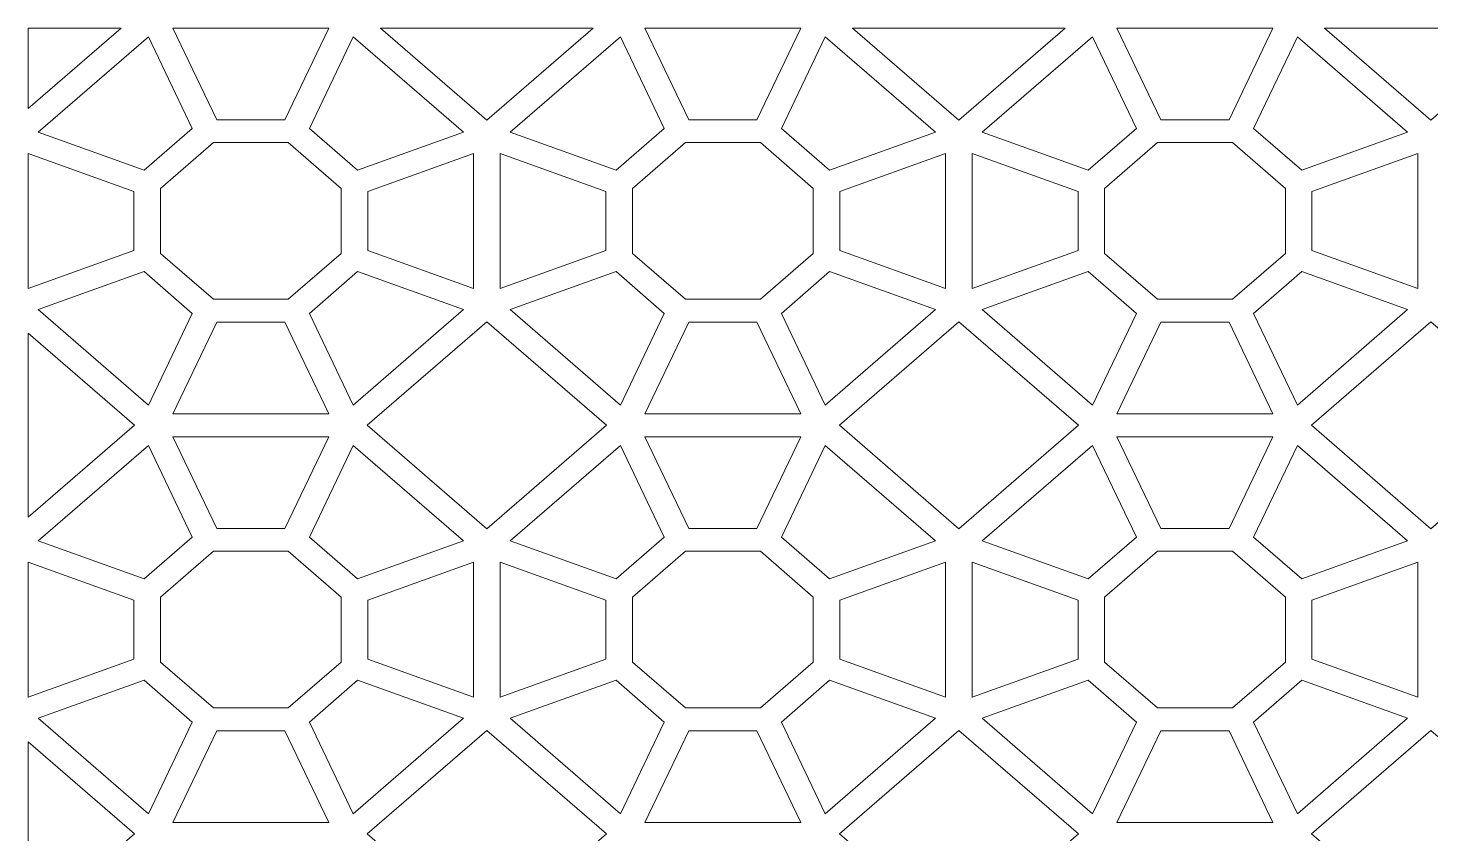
# Model space of a CAD drawing. Header units: millimetres. Extents: x -1200 to 1200, y -590 to 590.
# Drawn here: x -1200 to -173, y 0 to 590 of the extents above; entities that cross this region are included whole.
import ezdxf

# ---------------------------------------------------------------- set-up
doc = ezdxf.new("R2010")
doc.units = ezdxf.units.MM
doc.header["$MEASUREMENT"] = 0
doc.layers.add('Layer 1', color=7, linetype='Continuous')

msp = doc.modelspace()

# ---------------------------------------------------------------- linework, layer by layer
at = {"layer": 'Layer 1', "color": 250, "lineweight": 20}
for points, knots in [([(-1200.0434, 531.002), (-1200.0434, 531.002), (-1200.0434, 589.9751), (-1200.0434, 589.9751), (-1200.0434, 589.9751), (-1131.9185, 589.9751), (-1131.9185, 589.9751), (-1131.9185, 589.9751), (-1200.0434, 531.002), (-1200.0434, 531.002)], [0, 0, 0, 0, 0.333333333, 0.333333333, 0.333333333, 0.666666667, 0.666666667, 0.666666667, 1, 1, 1, 1]), ([(-1061.8854, 522.8757), (-1061.8854, 522.8757), (-1093.992, 589.9751), (-1093.992, 589.9751), (-1093.992, 589.9751), (-979.8546, 589.9751), (-979.8546, 589.9751), (-979.8546, 589.9751), (-1011.9611, 522.8774), (-1011.9611, 522.8774), (-1011.9611, 522.8774), (-1061.8854, 522.8757), (-1061.8854, 522.8757)], [0, 0, 0, 0, 0.25, 0.25, 0.25, 0.5, 0.5, 0.5, 0.75, 0.75, 0.75, 1, 1, 1, 1]), ([(-941.9339, 589.9751), (-941.9339, 589.9751), (-786.2909, 589.9751), (-786.2909, 589.9751), (-786.2909, 589.9751), (-864.1124, 522.608), (-864.1124, 522.608), (-864.1124, 522.608), (-941.9339, 589.9751), (-941.9339, 589.9751)], [0, 0, 0, 0, 0.333333333, 0.333333333, 0.333333333, 0.666666667, 0.666666667, 0.666666667, 1, 1, 1, 1]), ([(-666.3403, 522.8757), (-666.3403, 522.8757), (-634.2327, 589.9751), (-634.2327, 589.9751), (-634.2327, 589.9751), (-748.3711, 589.9751), (-748.3711, 589.9751), (-748.3711, 589.9751), (-716.2636, 522.8774), (-716.2636, 522.8774), (-716.2636, 522.8774), (-666.3403, 522.8757), (-666.3403, 522.8757)], [0, 0, 0, 0, 0.25, 0.25, 0.25, 0.5, 0.5, 0.5, 0.75, 0.75, 0.75, 1, 1, 1, 1]), ([(-596.3062, 589.9751), (-596.3062, 589.9751), (-440.6632, 589.9751), (-440.6632, 589.9751), (-440.6632, 589.9751), (-518.4848, 522.608), (-518.4848, 522.608), (-518.4848, 522.608), (-596.3062, 589.9751), (-596.3062, 589.9751)], [0, 0, 0, 0, 0.333333333, 0.333333333, 0.333333333, 0.666666667, 0.666666667, 0.666666667, 1, 1, 1, 1]), ([(-370.6301, 522.8757), (-370.6301, 522.8757), (-402.7367, 589.9751), (-402.7367, 589.9751), (-402.7367, 589.9751), (-288.5994, 589.9751), (-288.5994, 589.9751), (-288.5994, 589.9751), (-320.705, 522.8774), (-320.705, 522.8774), (-320.705, 522.8774), (-370.6301, 522.8757), (-370.6301, 522.8757)], [0, 0, 0, 0, 0.25, 0.25, 0.25, 0.5, 0.5, 0.5, 0.75, 0.75, 0.75, 1, 1, 1, 1]), ([(-250.6786, 589.9751), (-250.6786, 589.9751), (-95.0357, 589.9751), (-95.0357, 589.9751), (-95.0357, 589.9751), (-172.8572, 522.608), (-172.8572, 522.608), (-172.8572, 522.608), (-250.6786, 589.9751), (-250.6786, 589.9751)], [0, 0, 0, 0, 0.333333333, 0.333333333, 0.333333333, 0.666666667, 0.666666667, 0.666666667, 1, 1, 1, 1]), ([(-1115.1064, 485.8941), (-1115.1064, 485.8941), (-1192.6186, 513.6876), (-1192.6186, 513.6876), (-1192.6186, 513.6876), (-1111.9104, 583.5537), (-1111.9104, 583.5537), (-1111.9104, 583.5537), (-1079.8038, 516.4551), (-1079.8038, 516.4551), (-1079.8038, 516.4551), (-1115.1064, 485.8941), (-1115.1064, 485.8941)], [0, 0, 0, 0, 0.25, 0.25, 0.25, 0.5, 0.5, 0.5, 0.75, 0.75, 0.75, 1, 1, 1, 1]), ([(-994.0447, 516.45), (-994.0447, 516.45), (-961.9381, 583.5503), (-961.9381, 583.5503), (-961.9381, 583.5503), (-881.2289, 513.6834), (-881.2289, 513.6834), (-881.2289, 513.6834), (-958.7401, 485.8907), (-958.7401, 485.8907), (-958.7401, 485.8907), (-994.0447, 516.45), (-994.0447, 516.45)], [0, 0, 0, 0, 0.25, 0.25, 0.25, 0.5, 0.5, 0.5, 0.75, 0.75, 0.75, 1, 1, 1, 1]), ([(-734.1791, 516.45), (-734.1791, 516.45), (-766.2857, 583.5503), (-766.2857, 583.5503), (-766.2857, 583.5503), (-846.9958, 513.6834), (-846.9958, 513.6834), (-846.9958, 513.6834), (-769.4837, 485.8907), (-769.4837, 485.8907), (-769.4837, 485.8907), (-734.1791, 516.45), (-734.1791, 516.45)], [0, 0, 0, 0, 0.25, 0.25, 0.25, 0.5, 0.5, 0.5, 0.75, 0.75, 0.75, 1, 1, 1, 1]), ([(-613.1173, 485.8941), (-613.1173, 485.8941), (-535.6061, 513.6876), (-535.6061, 513.6876), (-535.6061, 513.6876), (-616.3143, 583.5537), (-616.3143, 583.5537), (-616.3143, 583.5537), (-648.42, 516.4551), (-648.42, 516.4551), (-648.42, 516.4551), (-613.1173, 485.8941), (-613.1173, 485.8941)], [0, 0, 0, 0, 0.25, 0.25, 0.25, 0.5, 0.5, 0.5, 0.75, 0.75, 0.75, 1, 1, 1, 1]), ([(-423.8512, 485.8941), (-423.8512, 485.8941), (-501.3634, 513.6876), (-501.3634, 513.6876), (-501.3634, 513.6876), (-420.6552, 583.5537), (-420.6552, 583.5537), (-420.6552, 583.5537), (-388.5486, 516.4551), (-388.5486, 516.4551), (-388.5486, 516.4551), (-423.8512, 485.8941), (-423.8512, 485.8941)], [0, 0, 0, 0, 0.25, 0.25, 0.25, 0.5, 0.5, 0.5, 0.75, 0.75, 0.75, 1, 1, 1, 1]), ([(-302.7894, 516.45), (-302.7894, 516.45), (-270.6828, 583.5503), (-270.6828, 583.5503), (-270.6828, 583.5503), (-189.9737, 513.6834), (-189.9737, 513.6834), (-189.9737, 513.6834), (-267.4849, 485.8907), (-267.4849, 485.8907), (-267.4849, 485.8907), (-302.7894, 516.45), (-302.7894, 516.45)], [0, 0, 0, 0, 0.25, 0.25, 0.25, 0.5, 0.5, 0.5, 0.75, 0.75, 0.75, 1, 1, 1, 1]), ([(-1103.1407, 472.5106), (-1103.1407, 472.5106), (-1103.1388, 425.0272), (-1103.1388, 425.0272), (-1103.1388, 425.0272), (-1064.3522, 391.4511), (-1064.3522, 391.4511), (-1064.3522, 391.4511), (-1009.4982, 391.4527), (-1009.4982, 391.4527), (-1009.4982, 391.4527), (-970.7126, 425.0289), (-970.7126, 425.0289), (-970.7126, 425.0289), (-970.7145, 472.514), (-970.7145, 472.514), (-970.7145, 472.514), (-1009.5021, 506.0893), (-1009.5021, 506.0893), (-1009.5021, 506.0893), (-1064.3541, 506.0876), (-1064.3541, 506.0876), (-1064.3541, 506.0876), (-1103.1407, 472.5106), (-1103.1407, 472.5106)], [0, 0, 0, 0, 0.125, 0.125, 0.125, 0.25, 0.25, 0.25, 0.375, 0.375, 0.375, 0.5, 0.5, 0.5, 0.625, 0.625, 0.625, 0.75, 0.75, 0.75, 0.875, 0.875, 0.875, 1, 1, 1, 1]), ([(-625.084, 472.5106), (-625.084, 472.5106), (-625.0869, 425.0272), (-625.0869, 425.0272), (-625.0869, 425.0272), (-663.8726, 391.4511), (-663.8726, 391.4511), (-663.8726, 391.4511), (-718.7265, 391.4527), (-718.7265, 391.4527), (-718.7265, 391.4527), (-757.5112, 425.0289), (-757.5112, 425.0289), (-757.5112, 425.0289), (-757.5102, 472.514), (-757.5102, 472.514), (-757.5102, 472.514), (-718.7217, 506.0893), (-718.7217, 506.0893), (-718.7217, 506.0893), (-663.8706, 506.0876), (-663.8706, 506.0876), (-663.8706, 506.0876), (-625.084, 472.5106), (-625.084, 472.5106)], [0, 0, 0, 0, 0.125, 0.125, 0.125, 0.25, 0.25, 0.25, 0.375, 0.375, 0.375, 0.5, 0.5, 0.5, 0.625, 0.625, 0.625, 0.75, 0.75, 0.75, 0.875, 0.875, 0.875, 1, 1, 1, 1]), ([(-411.8855, 472.5106), (-411.8855, 472.5106), (-411.8836, 425.0272), (-411.8836, 425.0272), (-411.8836, 425.0272), (-373.097, 391.4511), (-373.097, 391.4511), (-373.097, 391.4511), (-318.243, 391.4527), (-318.243, 391.4527), (-318.243, 391.4527), (-279.4573, 425.0289), (-279.4573, 425.0289), (-279.4573, 425.0289), (-279.4593, 472.514), (-279.4593, 472.514), (-279.4593, 472.514), (-318.2469, 506.0893), (-318.2469, 506.0893), (-318.2469, 506.0893), (-373.0989, 506.0876), (-373.0989, 506.0876), (-373.0989, 506.0876), (-411.8855, 472.5106), (-411.8855, 472.5106)], [0, 0, 0, 0, 0.125, 0.125, 0.125, 0.25, 0.25, 0.25, 0.375, 0.375, 0.375, 0.5, 0.5, 0.5, 0.625, 0.625, 0.625, 0.75, 0.75, 0.75, 0.875, 0.875, 0.875, 1, 1, 1, 1]), ([(-1200.0434, 498.1796), (-1200.0434, 498.1796), (-1122.5341, 470.3869), (-1122.5341, 470.3869), (-1122.5341, 470.3869), (-1122.5322, 427.1601), (-1122.5322, 427.1601), (-1122.5322, 427.1601), (-1200.0434, 399.3666), (-1200.0434, 399.3666), (-1200.0434, 399.3666), (-1200.0434, 498.1796), (-1200.0434, 498.1796)], [0, 0, 0, 0, 0.25, 0.25, 0.25, 0.5, 0.5, 0.5, 0.75, 0.75, 0.75, 1, 1, 1, 1]), ([(-951.3212, 470.3793), (-951.3212, 470.3793), (-873.809, 498.1721), (-873.809, 498.1721), (-873.809, 498.1721), (-873.809, 399.3725), (-873.809, 399.3725), (-873.809, 399.3725), (-951.3192, 427.166), (-951.3192, 427.166), (-951.3192, 427.166), (-951.3212, 470.3793), (-951.3212, 470.3793)], [0, 0, 0, 0, 0.25, 0.25, 0.25, 0.5, 0.5, 0.5, 0.75, 0.75, 0.75, 1, 1, 1, 1]), ([(-776.9036, 470.3793), (-776.9036, 470.3793), (-854.4157, 498.1721), (-854.4157, 498.1721), (-854.4157, 498.1721), (-854.4157, 399.3725), (-854.4157, 399.3725), (-854.4157, 399.3725), (-776.9045, 427.166), (-776.9045, 427.166), (-776.9045, 427.166), (-776.9036, 470.3793), (-776.9036, 470.3793)], [0, 0, 0, 0, 0.25, 0.25, 0.25, 0.5, 0.5, 0.5, 0.75, 0.75, 0.75, 1, 1, 1, 1]), ([(-528.1814, 498.1796), (-528.1814, 498.1796), (-528.1814, 399.3666), (-528.1814, 399.3666), (-528.1814, 399.3666), (-605.6926, 427.1601), (-605.6926, 427.1601), (-605.6926, 427.1601), (-605.6907, 470.3869), (-605.6907, 470.3869), (-605.6907, 470.3869), (-528.1814, 498.1796), (-528.1814, 498.1796)], [0, 0, 0, 0, 0.25, 0.25, 0.25, 0.5, 0.5, 0.5, 0.75, 0.75, 0.75, 1, 1, 1, 1]), ([(-508.7881, 498.1796), (-508.7881, 498.1796), (-431.2789, 470.3869), (-431.2789, 470.3869), (-431.2789, 470.3869), (-431.2769, 427.1601), (-431.2769, 427.1601), (-431.2769, 427.1601), (-508.7881, 399.3666), (-508.7881, 399.3666), (-508.7881, 399.3666), (-508.7881, 498.1796), (-508.7881, 498.1796)], [0, 0, 0, 0, 0.25, 0.25, 0.25, 0.5, 0.5, 0.5, 0.75, 0.75, 0.75, 1, 1, 1, 1]), ([(-260.0659, 470.3793), (-260.0659, 470.3793), (-182.5538, 498.1721), (-182.5538, 498.1721), (-182.5538, 498.1721), (-182.5538, 399.3725), (-182.5538, 399.3725), (-182.5538, 399.3725), (-260.0641, 427.166), (-260.0641, 427.166), (-260.0641, 427.166), (-260.0659, 470.3793), (-260.0659, 470.3793)], [0, 0, 0, 0, 0.25, 0.25, 0.25, 0.5, 0.5, 0.5, 0.75, 0.75, 0.75, 1, 1, 1, 1]), ([(-1079.8057, 381.0869), (-1079.8057, 381.0869), (-1111.9123, 313.9891), (-1111.9123, 313.9891), (-1111.9123, 313.9891), (-1192.6215, 383.8561), (-1192.6215, 383.8561), (-1192.6215, 383.8561), (-1115.1112, 411.6488), (-1115.1112, 411.6488), (-1115.1112, 411.6488), (-1079.8057, 381.0869), (-1079.8057, 381.0869)], [0, 0, 0, 0, 0.25, 0.25, 0.25, 0.5, 0.5, 0.5, 0.75, 0.75, 0.75, 1, 1, 1, 1]), ([(-958.7362, 411.6546), (-958.7362, 411.6546), (-881.225, 383.8611), (-881.225, 383.8611), (-881.225, 383.8611), (-961.9361, 313.9925), (-961.9361, 313.9925), (-961.9361, 313.9925), (-994.0427, 381.0903), (-994.0427, 381.0903), (-994.0427, 381.0903), (-958.7362, 411.6546), (-958.7362, 411.6546)], [0, 0, 0, 0, 0.25, 0.25, 0.25, 0.5, 0.5, 0.5, 0.75, 0.75, 0.75, 1, 1, 1, 1]), ([(-769.4895, 411.6546), (-769.4895, 411.6546), (-846.9987, 383.8611), (-846.9987, 383.8611), (-846.9987, 383.8611), (-766.2886, 313.9925), (-766.2886, 313.9925), (-766.2886, 313.9925), (-734.182, 381.0903), (-734.182, 381.0903), (-734.182, 381.0903), (-769.4895, 411.6546), (-769.4895, 411.6546)], [0, 0, 0, 0, 0.25, 0.25, 0.25, 0.5, 0.5, 0.5, 0.75, 0.75, 0.75, 1, 1, 1, 1]), ([(-648.418, 381.0869), (-648.418, 381.0869), (-616.3134, 313.9891), (-616.3134, 313.9891), (-616.3134, 313.9891), (-535.6052, 383.8561), (-535.6052, 383.8561), (-535.6052, 383.8561), (-613.1135, 411.6488), (-613.1135, 411.6488), (-613.1135, 411.6488), (-648.418, 381.0869), (-648.418, 381.0869)], [0, 0, 0, 0, 0.25, 0.25, 0.25, 0.5, 0.5, 0.5, 0.75, 0.75, 0.75, 1, 1, 1, 1]), ([(-388.5506, 381.0869), (-388.5506, 381.0869), (-420.6572, 313.9891), (-420.6572, 313.9891), (-420.6572, 313.9891), (-501.3663, 383.8561), (-501.3663, 383.8561), (-501.3663, 383.8561), (-423.8561, 411.6488), (-423.8561, 411.6488), (-423.8561, 411.6488), (-388.5506, 381.0869), (-388.5506, 381.0869)], [0, 0, 0, 0, 0.25, 0.25, 0.25, 0.5, 0.5, 0.5, 0.75, 0.75, 0.75, 1, 1, 1, 1]), ([(-267.481, 411.6546), (-267.481, 411.6546), (-189.9698, 383.8611), (-189.9698, 383.8611), (-189.9698, 383.8611), (-270.6809, 313.9925), (-270.6809, 313.9925), (-270.6809, 313.9925), (-302.7875, 381.0903), (-302.7875, 381.0903), (-302.7875, 381.0903), (-267.481, 411.6546), (-267.481, 411.6546)], [0, 0, 0, 0, 0.25, 0.25, 0.25, 0.5, 0.5, 0.5, 0.75, 0.75, 0.75, 1, 1, 1, 1]), ([(-1011.9593, 374.6646), (-1011.9593, 374.6646), (-979.8526, 307.566), (-979.8526, 307.566), (-979.8526, 307.566), (-1093.9939, 307.566), (-1093.9939, 307.566), (-1093.9939, 307.566), (-1061.8883, 374.6629), (-1061.8883, 374.6629), (-1061.8883, 374.6629), (-1011.9593, 374.6646), (-1011.9593, 374.6646)], [0, 0, 0, 0, 0.25, 0.25, 0.25, 0.5, 0.5, 0.5, 0.75, 0.75, 0.75, 1, 1, 1, 1]), ([(-776.5943, 299.172), (-776.5943, 299.172), (-864.1124, 374.9332), (-864.1124, 374.9332), (-864.1124, 374.9332), (-951.6305, 299.172), (-951.6305, 299.172), (-951.6305, 299.172), (-864.1124, 223.4107), (-864.1124, 223.4107), (-864.1124, 223.4107), (-776.5943, 299.172), (-776.5943, 299.172)], [0, 0, 0, 0, 0.25, 0.25, 0.25, 0.5, 0.5, 0.5, 0.75, 0.75, 0.75, 1, 1, 1, 1]), ([(-716.2655, 374.6646), (-716.2655, 374.6646), (-748.373, 307.566), (-748.373, 307.566), (-748.373, 307.566), (-634.2298, 307.566), (-634.2298, 307.566), (-634.2298, 307.566), (-666.3374, 374.6629), (-666.3374, 374.6629), (-666.3374, 374.6629), (-716.2655, 374.6646), (-716.2655, 374.6646)], [0, 0, 0, 0, 0.25, 0.25, 0.25, 0.5, 0.5, 0.5, 0.75, 0.75, 0.75, 1, 1, 1, 1]), ([(-518.4848, 374.9332), (-518.4848, 374.9332), (-430.9667, 299.172), (-430.9667, 299.172), (-430.9667, 299.172), (-518.4848, 223.4107), (-518.4848, 223.4107), (-518.4848, 223.4107), (-606.0029, 299.172), (-606.0029, 299.172), (-606.0029, 299.172), (-518.4848, 374.9332), (-518.4848, 374.9332)], [0, 0, 0, 0, 0.25, 0.25, 0.25, 0.5, 0.5, 0.5, 0.75, 0.75, 0.75, 1, 1, 1, 1]), ([(-320.704, 374.6646), (-320.704, 374.6646), (-288.5974, 307.566), (-288.5974, 307.566), (-288.5974, 307.566), (-402.7387, 307.566), (-402.7387, 307.566), (-402.7387, 307.566), (-370.6331, 374.6629), (-370.6331, 374.6629), (-370.6331, 374.6629), (-320.704, 374.6646), (-320.704, 374.6646)], [0, 0, 0, 0, 0.25, 0.25, 0.25, 0.5, 0.5, 0.5, 0.75, 0.75, 0.75, 1, 1, 1, 1]), ([(-85.339, 299.172), (-85.339, 299.172), (-172.8572, 374.9332), (-172.8572, 374.9332), (-172.8572, 374.9332), (-260.3753, 299.172), (-260.3753, 299.172), (-260.3753, 299.172), (-172.8572, 223.4107), (-172.8572, 223.4107), (-172.8572, 223.4107), (-85.339, 299.172), (-85.339, 299.172)], [0, 0, 0, 0, 0.25, 0.25, 0.25, 0.5, 0.5, 0.5, 0.75, 0.75, 0.75, 1, 1, 1, 1]), ([(-1200.0434, 231.8047), (-1200.0434, 231.8047), (-1200.0434, 366.5392), (-1200.0434, 366.5392), (-1200.0434, 366.5392), (-1122.2218, 299.172), (-1122.2218, 299.172), (-1122.2218, 299.172), (-1200.0434, 231.8047), (-1200.0434, 231.8047)], [0, 0, 0, 0, 0.333333333, 0.333333333, 0.333333333, 0.666666667, 0.666666667, 0.666666667, 1, 1, 1, 1]), ([(-1011.9593, 223.6793), (-1011.9593, 223.6793), (-979.8526, 290.778), (-979.8526, 290.778), (-979.8526, 290.778), (-1093.9939, 290.778), (-1093.9939, 290.778), (-1093.9939, 290.778), (-1061.8883, 223.681), (-1061.8883, 223.681), (-1061.8883, 223.681), (-1011.9593, 223.6793), (-1011.9593, 223.6793)], [0, 0, 0, 0, 0.25, 0.25, 0.25, 0.5, 0.5, 0.5, 0.75, 0.75, 0.75, 1, 1, 1, 1]), ([(-716.2655, 223.6793), (-716.2655, 223.6793), (-748.373, 290.778), (-748.373, 290.778), (-748.373, 290.778), (-634.2298, 290.778), (-634.2298, 290.778), (-634.2298, 290.778), (-666.3374, 223.681), (-666.3374, 223.681), (-666.3374, 223.681), (-716.2655, 223.6793), (-716.2655, 223.6793)], [0, 0, 0, 0, 0.25, 0.25, 0.25, 0.5, 0.5, 0.5, 0.75, 0.75, 0.75, 1, 1, 1, 1]), ([(-320.704, 223.6793), (-320.704, 223.6793), (-288.5974, 290.778), (-288.5974, 290.778), (-288.5974, 290.778), (-402.7387, 290.778), (-402.7387, 290.778), (-402.7387, 290.778), (-370.6331, 223.681), (-370.6331, 223.681), (-370.6331, 223.681), (-320.704, 223.6793), (-320.704, 223.6793)], [0, 0, 0, 0, 0.25, 0.25, 0.25, 0.5, 0.5, 0.5, 0.75, 0.75, 0.75, 1, 1, 1, 1]), ([(-1079.8057, 217.257), (-1079.8057, 217.257), (-1111.9123, 284.3548), (-1111.9123, 284.3548), (-1111.9123, 284.3548), (-1192.6215, 214.4878), (-1192.6215, 214.4878), (-1192.6215, 214.4878), (-1115.1112, 186.6951), (-1115.1112, 186.6951), (-1115.1112, 186.6951), (-1079.8057, 217.257), (-1079.8057, 217.257)], [0, 0, 0, 0, 0.25, 0.25, 0.25, 0.5, 0.5, 0.5, 0.75, 0.75, 0.75, 1, 1, 1, 1]), ([(-958.7362, 186.6893), (-958.7362, 186.6893), (-881.225, 214.4828), (-881.225, 214.4828), (-881.225, 214.4828), (-961.9361, 284.3514), (-961.9361, 284.3514), (-961.9361, 284.3514), (-994.0427, 217.2537), (-994.0427, 217.2537), (-994.0427, 217.2537), (-958.7362, 186.6893), (-958.7362, 186.6893)], [0, 0, 0, 0, 0.25, 0.25, 0.25, 0.5, 0.5, 0.5, 0.75, 0.75, 0.75, 1, 1, 1, 1]), ([(-769.4895, 186.6893), (-769.4895, 186.6893), (-846.9987, 214.4828), (-846.9987, 214.4828), (-846.9987, 214.4828), (-766.2886, 284.3514), (-766.2886, 284.3514), (-766.2886, 284.3514), (-734.182, 217.2537), (-734.182, 217.2537), (-734.182, 217.2537), (-769.4895, 186.6893), (-769.4895, 186.6893)], [0, 0, 0, 0, 0.25, 0.25, 0.25, 0.5, 0.5, 0.5, 0.75, 0.75, 0.75, 1, 1, 1, 1]), ([(-648.418, 217.257), (-648.418, 217.257), (-616.3134, 284.3548), (-616.3134, 284.3548), (-616.3134, 284.3548), (-535.6052, 214.4878), (-535.6052, 214.4878), (-535.6052, 214.4878), (-613.1135, 186.6951), (-613.1135, 186.6951), (-613.1135, 186.6951), (-648.418, 217.257), (-648.418, 217.257)], [0, 0, 0, 0, 0.25, 0.25, 0.25, 0.5, 0.5, 0.5, 0.75, 0.75, 0.75, 1, 1, 1, 1]), ([(-388.5506, 217.257), (-388.5506, 217.257), (-420.6572, 284.3548), (-420.6572, 284.3548), (-420.6572, 284.3548), (-501.3663, 214.4878), (-501.3663, 214.4878), (-501.3663, 214.4878), (-423.8561, 186.6951), (-423.8561, 186.6951), (-423.8561, 186.6951), (-388.5506, 217.257), (-388.5506, 217.257)], [0, 0, 0, 0, 0.25, 0.25, 0.25, 0.5, 0.5, 0.5, 0.75, 0.75, 0.75, 1, 1, 1, 1]), ([(-267.481, 186.6893), (-267.481, 186.6893), (-189.9698, 214.4828), (-189.9698, 214.4828), (-189.9698, 214.4828), (-270.6809, 284.3514), (-270.6809, 284.3514), (-270.6809, 284.3514), (-302.7875, 217.2537), (-302.7875, 217.2537), (-302.7875, 217.2537), (-267.481, 186.6893), (-267.481, 186.6893)], [0, 0, 0, 0, 0.25, 0.25, 0.25, 0.5, 0.5, 0.5, 0.75, 0.75, 0.75, 1, 1, 1, 1]), ([(-1103.1407, 125.8333), (-1103.1407, 125.8333), (-1103.1388, 173.3167), (-1103.1388, 173.3167), (-1103.1388, 173.3167), (-1064.3522, 206.8929), (-1064.3522, 206.8929), (-1064.3522, 206.8929), (-1009.4982, 206.8912), (-1009.4982, 206.8912), (-1009.4982, 206.8912), (-970.7126, 173.315), (-970.7126, 173.315), (-970.7126, 173.315), (-970.7145, 125.83), (-970.7145, 125.83), (-970.7145, 125.83), (-1009.5021, 92.2546), (-1009.5021, 92.2546), (-1009.5021, 92.2546), (-1064.3541, 92.2563), (-1064.3541, 92.2563), (-1064.3541, 92.2563), (-1103.1407, 125.8333), (-1103.1407, 125.8333)], [0, 0, 0, 0, 0.125, 0.125, 0.125, 0.25, 0.25, 0.25, 0.375, 0.375, 0.375, 0.5, 0.5, 0.5, 0.625, 0.625, 0.625, 0.75, 0.75, 0.75, 0.875, 0.875, 0.875, 1, 1, 1, 1]), ([(-625.084, 125.8333), (-625.084, 125.8333), (-625.0869, 173.3167), (-625.0869, 173.3167), (-625.0869, 173.3167), (-663.8726, 206.8929), (-663.8726, 206.8929), (-663.8726, 206.8929), (-718.7265, 206.8912), (-718.7265, 206.8912), (-718.7265, 206.8912), (-757.5112, 173.315), (-757.5112, 173.315), (-757.5112, 173.315), (-757.5102, 125.83), (-757.5102, 125.83), (-757.5102, 125.83), (-718.7217, 92.2546), (-718.7217, 92.2546), (-718.7217, 92.2546), (-663.8706, 92.2563), (-663.8706, 92.2563), (-663.8706, 92.2563), (-625.084, 125.8333), (-625.084, 125.8333)], [0, 0, 0, 0, 0.125, 0.125, 0.125, 0.25, 0.25, 0.25, 0.375, 0.375, 0.375, 0.5, 0.5, 0.5, 0.625, 0.625, 0.625, 0.75, 0.75, 0.75, 0.875, 0.875, 0.875, 1, 1, 1, 1]), ([(-411.8855, 125.8333), (-411.8855, 125.8333), (-411.8836, 173.3167), (-411.8836, 173.3167), (-411.8836, 173.3167), (-373.097, 206.8929), (-373.097, 206.8929), (-373.097, 206.8929), (-318.243, 206.8912), (-318.243, 206.8912), (-318.243, 206.8912), (-279.4573, 173.315), (-279.4573, 173.315), (-279.4573, 173.315), (-279.4593, 125.83), (-279.4593, 125.83), (-279.4593, 125.83), (-318.2469, 92.2546), (-318.2469, 92.2546), (-318.2469, 92.2546), (-373.0989, 92.2563), (-373.0989, 92.2563), (-373.0989, 92.2563), (-411.8855, 125.8333), (-411.8855, 125.8333)], [0, 0, 0, 0, 0.125, 0.125, 0.125, 0.25, 0.25, 0.25, 0.375, 0.375, 0.375, 0.5, 0.5, 0.5, 0.625, 0.625, 0.625, 0.75, 0.75, 0.75, 0.875, 0.875, 0.875, 1, 1, 1, 1]), ([(-1200.0434, 100.1643), (-1200.0434, 100.1643), (-1122.5341, 127.957), (-1122.5341, 127.957), (-1122.5341, 127.957), (-1122.5322, 171.1838), (-1122.5322, 171.1838), (-1122.5322, 171.1838), (-1200.0434, 198.9773), (-1200.0434, 198.9773), (-1200.0434, 198.9773), (-1200.0434, 100.1643), (-1200.0434, 100.1643)], [0, 0, 0, 0, 0.25, 0.25, 0.25, 0.5, 0.5, 0.5, 0.75, 0.75, 0.75, 1, 1, 1, 1]), ([(-951.3212, 127.9646), (-951.3212, 127.9646), (-873.809, 100.1719), (-873.809, 100.1719), (-873.809, 100.1719), (-873.809, 198.9714), (-873.809, 198.9714), (-873.809, 198.9714), (-951.3192, 171.1779), (-951.3192, 171.1779), (-951.3192, 171.1779), (-951.3212, 127.9646), (-951.3212, 127.9646)], [0, 0, 0, 0, 0.25, 0.25, 0.25, 0.5, 0.5, 0.5, 0.75, 0.75, 0.75, 1, 1, 1, 1]), ([(-776.9036, 127.9646), (-776.9036, 127.9646), (-854.4157, 100.1719), (-854.4157, 100.1719), (-854.4157, 100.1719), (-854.4157, 198.9714), (-854.4157, 198.9714), (-854.4157, 198.9714), (-776.9045, 171.1779), (-776.9045, 171.1779), (-776.9045, 171.1779), (-776.9036, 127.9646), (-776.9036, 127.9646)], [0, 0, 0, 0, 0.25, 0.25, 0.25, 0.5, 0.5, 0.5, 0.75, 0.75, 0.75, 1, 1, 1, 1]), ([(-528.1814, 100.1643), (-528.1814, 100.1643), (-528.1814, 198.9773), (-528.1814, 198.9773), (-528.1814, 198.9773), (-605.6926, 171.1838), (-605.6926, 171.1838), (-605.6926, 171.1838), (-605.6907, 127.957), (-605.6907, 127.957), (-605.6907, 127.957), (-528.1814, 100.1643), (-528.1814, 100.1643)], [0, 0, 0, 0, 0.25, 0.25, 0.25, 0.5, 0.5, 0.5, 0.75, 0.75, 0.75, 1, 1, 1, 1]), ([(-508.7881, 100.1643), (-508.7881, 100.1643), (-431.2789, 127.957), (-431.2789, 127.957), (-431.2789, 127.957), (-431.2769, 171.1838), (-431.2769, 171.1838), (-431.2769, 171.1838), (-508.7881, 198.9773), (-508.7881, 198.9773), (-508.7881, 198.9773), (-508.7881, 100.1643), (-508.7881, 100.1643)], [0, 0, 0, 0, 0.25, 0.25, 0.25, 0.5, 0.5, 0.5, 0.75, 0.75, 0.75, 1, 1, 1, 1]), ([(-260.0659, 127.9646), (-260.0659, 127.9646), (-182.5538, 100.1719), (-182.5538, 100.1719), (-182.5538, 100.1719), (-182.5538, 198.9714), (-182.5538, 198.9714), (-182.5538, 198.9714), (-260.0641, 171.1779), (-260.0641, 171.1779), (-260.0641, 171.1779), (-260.0659, 127.9646), (-260.0659, 127.9646)], [0, 0, 0, 0, 0.25, 0.25, 0.25, 0.5, 0.5, 0.5, 0.75, 0.75, 0.75, 1, 1, 1, 1]), ([(-1115.1064, 112.4498), (-1115.1064, 112.4498), (-1192.6186, 84.6564), (-1192.6186, 84.6564), (-1192.6186, 84.6564), (-1111.9104, 14.7902), (-1111.9104, 14.7902), (-1111.9104, 14.7902), (-1079.8038, 81.8888), (-1079.8038, 81.8888), (-1079.8038, 81.8888), (-1115.1064, 112.4498), (-1115.1064, 112.4498)], [0, 0, 0, 0, 0.25, 0.25, 0.25, 0.5, 0.5, 0.5, 0.75, 0.75, 0.75, 1, 1, 1, 1]), ([(-994.0447, 81.8939), (-994.0447, 81.8939), (-961.9381, 14.7936), (-961.9381, 14.7936), (-961.9381, 14.7936), (-881.2289, 84.6605), (-881.2289, 84.6605), (-881.2289, 84.6605), (-958.7401, 112.4532), (-958.7401, 112.4532), (-958.7401, 112.4532), (-994.0447, 81.8939), (-994.0447, 81.8939)], [0, 0, 0, 0, 0.25, 0.25, 0.25, 0.5, 0.5, 0.5, 0.75, 0.75, 0.75, 1, 1, 1, 1]), ([(-734.1791, 81.8939), (-734.1791, 81.8939), (-766.2857, 14.7936), (-766.2857, 14.7936), (-766.2857, 14.7936), (-846.9958, 84.6605), (-846.9958, 84.6605), (-846.9958, 84.6605), (-769.4837, 112.4532), (-769.4837, 112.4532), (-769.4837, 112.4532), (-734.1791, 81.8939), (-734.1791, 81.8939)], [0, 0, 0, 0, 0.25, 0.25, 0.25, 0.5, 0.5, 0.5, 0.75, 0.75, 0.75, 1, 1, 1, 1]), ([(-613.1173, 112.4498), (-613.1173, 112.4498), (-535.6061, 84.6564), (-535.6061, 84.6564), (-535.6061, 84.6564), (-616.3143, 14.7902), (-616.3143, 14.7902), (-616.3143, 14.7902), (-648.42, 81.8888), (-648.42, 81.8888), (-648.42, 81.8888), (-613.1173, 112.4498), (-613.1173, 112.4498)], [0, 0, 0, 0, 0.25, 0.25, 0.25, 0.5, 0.5, 0.5, 0.75, 0.75, 0.75, 1, 1, 1, 1]), ([(-423.8512, 112.4498), (-423.8512, 112.4498), (-501.3634, 84.6564), (-501.3634, 84.6564), (-501.3634, 84.6564), (-420.6552, 14.7902), (-420.6552, 14.7902), (-420.6552, 14.7902), (-388.5486, 81.8888), (-388.5486, 81.8888), (-388.5486, 81.8888), (-423.8512, 112.4498), (-423.8512, 112.4498)], [0, 0, 0, 0, 0.25, 0.25, 0.25, 0.5, 0.5, 0.5, 0.75, 0.75, 0.75, 1, 1, 1, 1]), ([(-302.7894, 81.8939), (-302.7894, 81.8939), (-270.6828, 14.7936), (-270.6828, 14.7936), (-270.6828, 14.7936), (-189.9737, 84.6605), (-189.9737, 84.6605), (-189.9737, 84.6605), (-267.4849, 112.4532), (-267.4849, 112.4532), (-267.4849, 112.4532), (-302.7894, 81.8939), (-302.7894, 81.8939)], [0, 0, 0, 0, 0.25, 0.25, 0.25, 0.5, 0.5, 0.5, 0.75, 0.75, 0.75, 1, 1, 1, 1]), ([(-1061.8854, 75.4682), (-1061.8854, 75.4682), (-1093.992, 8.3688), (-1093.992, 8.3688), (-1093.992, 8.3688), (-979.8546, 8.3688), (-979.8546, 8.3688), (-979.8546, 8.3688), (-1011.9611, 75.4666), (-1011.9611, 75.4666), (-1011.9611, 75.4666), (-1061.8854, 75.4682), (-1061.8854, 75.4682)], [0, 0, 0, 0, 0.25, 0.25, 0.25, 0.5, 0.5, 0.5, 0.75, 0.75, 0.75, 1, 1, 1, 1]), ([(-864.1124, 75.736), (-864.1124, 75.736), (-776.5943, -0.0253), (-776.5943, -0.0253), (-776.5943, -0.0253), (-864.1124, -75.7865), (-864.1124, -75.7865), (-864.1124, -75.7865), (-951.6305, -0.0253), (-951.6305, -0.0253), (-951.6305, -0.0253), (-864.1124, 75.736), (-864.1124, 75.736)], [0, 0, 0, 0, 0.25, 0.25, 0.25, 0.5, 0.5, 0.5, 0.75, 0.75, 0.75, 1, 1, 1, 1]), ([(-666.3403, 75.4682), (-666.3403, 75.4682), (-634.2327, 8.3688), (-634.2327, 8.3688), (-634.2327, 8.3688), (-748.3711, 8.3688), (-748.3711, 8.3688), (-748.3711, 8.3688), (-716.2636, 75.4666), (-716.2636, 75.4666), (-716.2636, 75.4666), (-666.3403, 75.4682), (-666.3403, 75.4682)], [0, 0, 0, 0, 0.25, 0.25, 0.25, 0.5, 0.5, 0.5, 0.75, 0.75, 0.75, 1, 1, 1, 1]), ([(-430.9667, -0.0253), (-430.9667, -0.0253), (-518.4848, 75.736), (-518.4848, 75.736), (-518.4848, 75.736), (-606.0029, -0.0253), (-606.0029, -0.0253), (-606.0029, -0.0253), (-518.4848, -75.7865), (-518.4848, -75.7865), (-518.4848, -75.7865), (-430.9667, -0.0253), (-430.9667, -0.0253)], [0, 0, 0, 0, 0.25, 0.25, 0.25, 0.5, 0.5, 0.5, 0.75, 0.75, 0.75, 1, 1, 1, 1]), ([(-370.6301, 75.4682), (-370.6301, 75.4682), (-402.7367, 8.3688), (-402.7367, 8.3688), (-402.7367, 8.3688), (-288.5994, 8.3688), (-288.5994, 8.3688), (-288.5994, 8.3688), (-320.705, 75.4666), (-320.705, 75.4666), (-320.705, 75.4666), (-370.6301, 75.4682), (-370.6301, 75.4682)], [0, 0, 0, 0, 0.25, 0.25, 0.25, 0.5, 0.5, 0.5, 0.75, 0.75, 0.75, 1, 1, 1, 1]), ([(-172.8572, 75.736), (-172.8572, 75.736), (-85.339, -0.0253), (-85.339, -0.0253), (-85.339, -0.0253), (-172.8572, -75.7865), (-172.8572, -75.7865), (-172.8572, -75.7865), (-260.3753, -0.0253), (-260.3753, -0.0253), (-260.3753, -0.0253), (-172.8572, 75.736), (-172.8572, 75.736)], [0, 0, 0, 0, 0.25, 0.25, 0.25, 0.5, 0.5, 0.5, 0.75, 0.75, 0.75, 1, 1, 1, 1]), ([(-1200.0434, -67.3925), (-1200.0434, -67.3925), (-1200.0434, 67.342), (-1200.0434, 67.342), (-1200.0434, 67.342), (-1122.2218, -0.0253), (-1122.2218, -0.0253), (-1122.2218, -0.0253), (-1200.0434, -67.3925), (-1200.0434, -67.3925)], [0, 0, 0, 0, 0.333333333, 0.333333333, 0.333333333, 0.666666667, 0.666666667, 0.666666667, 1, 1, 1, 1])]:
    msp.add_open_spline(points, degree=3, knots=knots, dxfattribs=at)

doc.saveas('drawing.dxf')
